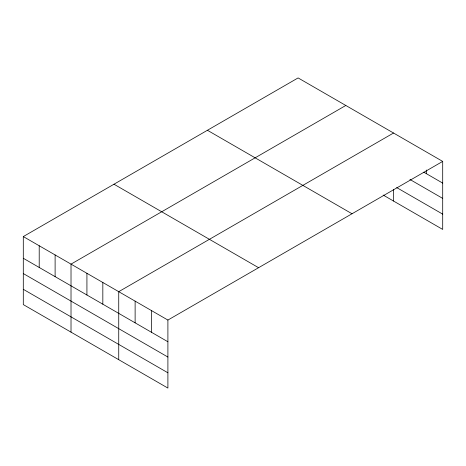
<?xml version="1.0" encoding="UTF-8"?>
<svg xmlns="http://www.w3.org/2000/svg" width="466" height="466" viewBox="0 0 466 466"><rect width="100%" height="100%" fill="white"/><g stroke="black" fill="none" stroke-linecap="round" stroke-linejoin="round"><path stroke-width="0.7" d="M442.7 161.405L298.1 77.921L23.3 236.577L23.3 304.595L167.9 388.079L167.9 320.06L442.7 161.405L442.7 229.423L383.134 195.038M345.819 105.467L71.018 264.123L71.018 332.147M393.537 133.02L118.737 291.675L118.737 359.694M423.792 172.187L442.7 183.103M409.923 179.468L442.7 198.394M396.688 187.577L442.7 214.139M207.417 130.276L352.016 213.76M113.984 184.216L258.583 267.705M23.3 236.577L167.9 320.06M23.3 258.275L167.9 341.759M23.3 273.559L167.9 357.043M23.3 289.31L167.9 372.794M426.314 170.026L426.314 173.643M393.537 189.394L393.537 201.044M151.514 310.595L151.514 332.299M135.123 301.135L135.123 322.839M102.829 282.489L102.829 304.193M86.926 273.309L86.926 295.007M55.11 254.943L55.11 276.641M39.208 245.757L39.208 267.461"/></g></svg>
